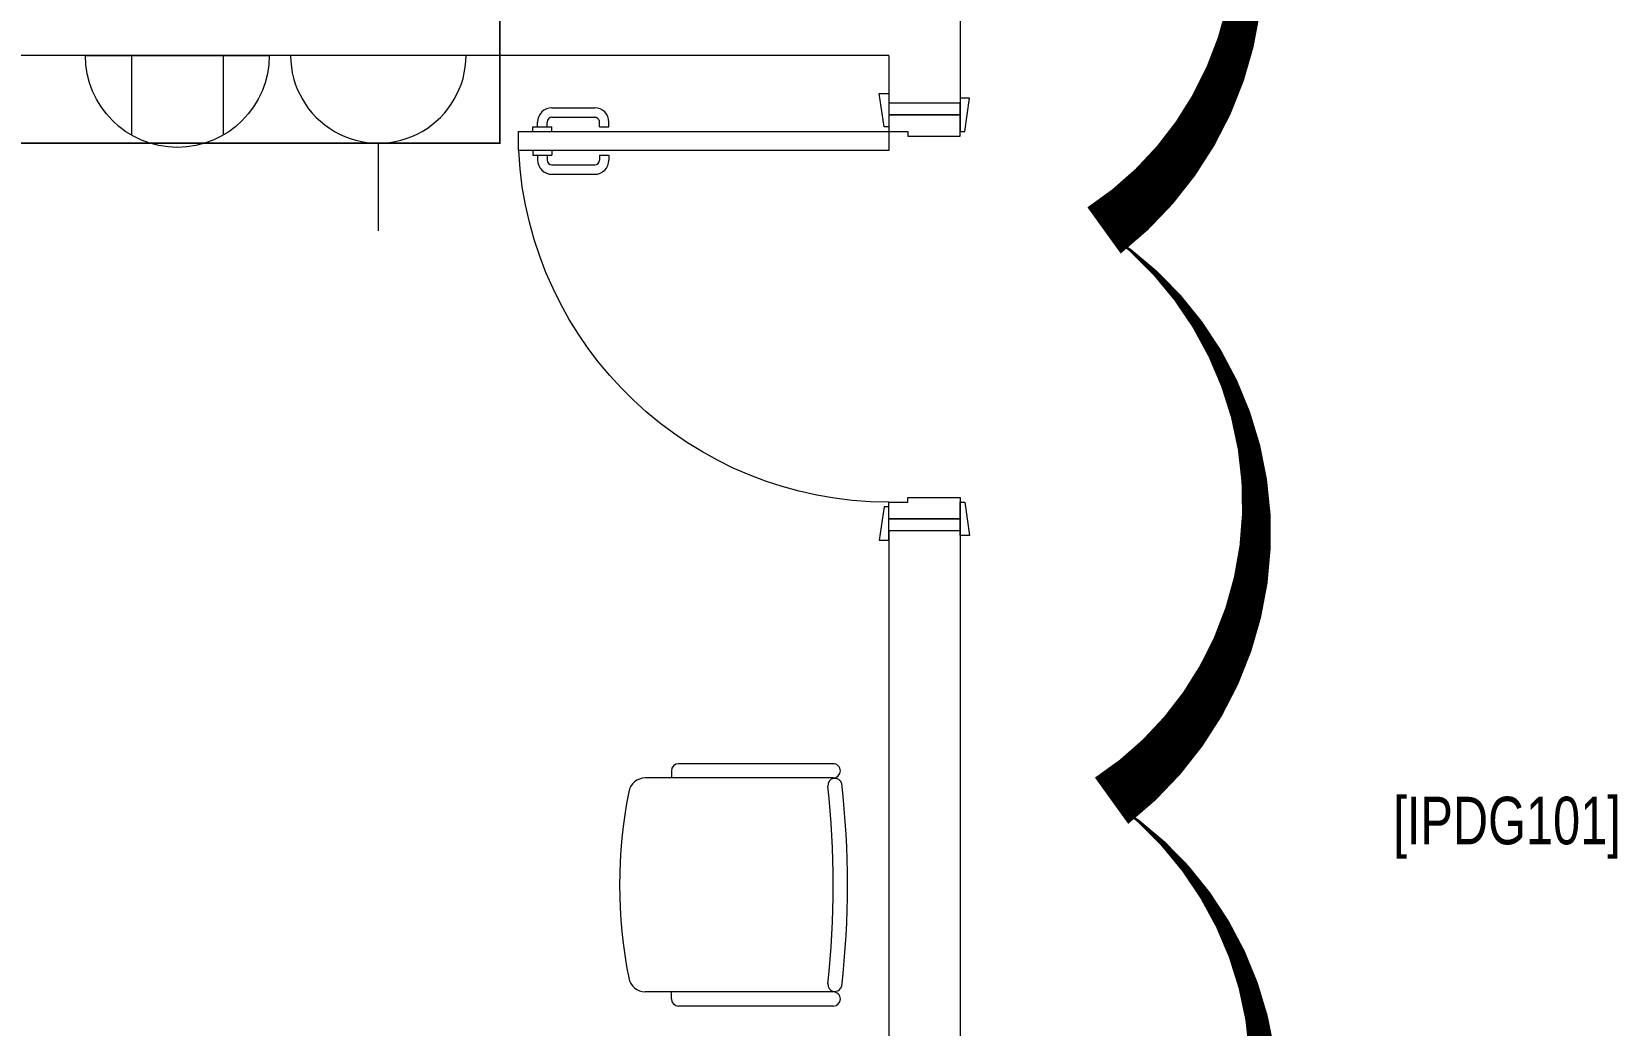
# Model space of a CAD drawing. Header units: metres. Extents: x 75097 to 220695, y -1557923 to -1361206.
# Drawn here: x 110813 to 114150, y -1424732 to -1422641 of the extents above; entities that cross this region are included whole.
import ezdxf

# ---------------------------------------------------------------- set-up
doc = ezdxf.new("R2010")
doc.units = ezdxf.units.M
doc.layers.get('0').update_dxf_attribs({"lineweight": 0})
for name, color, linetype, lineweight in [('A-100 - Copy$0$72_EGR_BASE_TEXT', 8, 'Continuous', 0), ('A-100 - Copy$0$Medical Equipment and Furniture', 8, 'Continuous', 0), ('A-100 - Copy$0$Walls', 8, 'Continuous', 0), ('A-100 - Copy$0$Wooden Joinery', 8, 'Continuous', 0)]:
    doc.layers.add(name, color=color, linetype=linetype, lineweight=lineweight)
doc.layers.add('E-POWR', color=7, linetype='Continuous', lineweight=9, true_color=0x4e7e3e)
doc.layers.add('REV 01', color=7, linetype='Continuous', lineweight=0, true_color=0xe41b4d)
doc.layers.add('PD-VENT', color=8, linetype='Continuous')
doc.styles.add('A-100 - Copy$0$X3G_ENTITY_2587EA', font='swisscl.ttf', dxfattribs={"height": 200})

# ---------------------------------------------------------------- blocks, each defined once
blk = doc.blocks.new('NORMAL SOCKET')
at = {"layer": 'E-POWR'}
for p, q in [((0, 307.7), (0, 615.4)), ((-307.7, 0), (307.7, 0))]:
    blk.add_line(p, q, dxfattribs=at)
blk.add_ellipse((0, 0), major_axis=(32.8, 305.9), ratio=1, start_param=4.81904, end_param=7.960633, dxfattribs=at)
blk = doc.blocks.new('WALL OUTLET')
at = {"layer": 'E-POWR', "extrusion": (9.94399e-05, 4.90741e-07, 1)}
blk.add_line((-193.4, 0, 0), (193.4, 0, 0), dxfattribs=at)
blk.add_line((-193.4, 0, 0), (193.4, 0, 0), dxfattribs=at)
at = {"layer": 'E-POWR', "extrusion": (9.94399e-05, 4.90741e-07, 1), "elevation": 0}
for points in [[(-96.7, 0), (-96.7, 167.5)], [(96.7, 0), (96.7, 167.5)]]:
    blk.add_lwpolyline(points, dxfattribs=at)
at = {"layer": 'E-POWR', "extrusion": (9.94399e-05, 4.90741e-07, 1)}
blk.add_arc((0, 0, 0), 193.4, 359.9963, 179.9963, dxfattribs=at)
blk = doc.blocks.new('A-100 - Copy$0$GF21016-P')
at = {"extrusion": (-1.24384e-09, -1.20261e-09, -1)}
for p, q in [((0.0128, 0.0179), (0.0128, 0.4136)), ((0.4628, 0.0179), (0.4628, 0.4136)), ((-0.0172, 0.0179), (-0.0172, 0.3435)), ((-0.0022, 0.3585), (0.0128, 0.3585)), ((0.4778, 0.3585), (0.4628, 0.3585)), ((0.4928, 0.0179), (0.4928, 0.3435)), ((0.4778, 0.0029), (0.4778, 0.0029))]:
    blk.add_line(p, q, dxfattribs=at)
for centre, radius, start, end in [((-0.2378, -0.5362), 1.0036, 78.7568, 101.2432), ((-0.0478, 0.4136), 0.035, 0, 80.6557), ((-0.4278, 0.4136), 0.035, 99.3443, 180), ((0.0022, 0.3435), 0.015, 0, 90), ((-0.4778, 0.3435), 0.015, 90, 180), ((0.0022, 0.0179), 0.015, 270, 0), ((0.0022, 0.0179), 0.015, 180, 270), ((-0.0284, 0.0145), 0.015, 284.3864, 95.5209), ((-0.2378, 1.8734), 1.8855, 263.5119, 276.4881), ((-0.2378, 1.8928), 1.8749, 263.6341, 276.3659), ((-0.4471, 0.0145), 0.015, 84.4791, 255.6136), ((-0.4778, 0.0179), 0.015, 270, 0), ((-0.4778, 0.0179), 0.015, 180, 270)]:
    blk.add_arc(centre, radius, start, end, dxfattribs=at)
blk = doc.blocks.new('A-100 - Copy$0$A$C72370EFE')
at = {"layer": 'A-100 - Copy$0$Wooden Joinery'}
for p, q in [((-0.01, -0.03), (-0.01, -0.07)), ((0, -0.03), (-0.01, -0.03)), ((0.04, -0.03), (0.05, -0.03)), ((0.05, -0.03), (0.05, -0.07)), ((-0.01, -0.04), (-0.02, -0.04)), ((-0.01, -0.06), (-0.02, -0.06)), ((0.05, -0.04), (0.06, -0.04)), ((0.05, -0.06), (0.06, -0.06)), ((-0.05, -0.07), (-0.05, -0.16)), ((-0.03, -0.07), (-0.03, -0.16)), ((0, -0.07), (-0.01, -0.07)), ((0.04, -0.07), (0.05, -0.07)), ((0.07, -0.07), (0.07, -0.16)), ((0.09, -0.07), (0.09, -0.16)), ((-0.01, -0.17), (-0.02, -0.17)), ((-0.01, -0.19), (-0.02, -0.19)), ((-0.01, -0.17), (-0.01, -0.19)), ((0.05, -0.17), (0.06, -0.17)), ((0.05, -0.17), (0.05, -0.19)), ((0.05, -0.19), (0.06, -0.19))]:
    blk.add_line(p, q, dxfattribs=at)
for centre, radius, start, end in [((-0.02, -0.07), 0.03, 90, 180), ((-0.02, -0.07), 0.01, 90, 180), ((0.06, -0.07), 0.03, 0, 90), ((0.06, -0.07), 0.01, 0, 90), ((-0.02, -0.16), 0.03, 180, 270), ((-0.02, -0.16), 0.01, 180, 270), ((0.06, -0.16), 0.01, 270, 0), ((0.06, -0.16), 0.03, 270, 0)]:
    blk.add_arc(centre, radius, start, end, dxfattribs=at)
blk = doc.blocks.new('A-100 - Copy$0$DR1')
at = {"layer": 'A-100 - Copy$0$Wooden Joinery', "elevation": 0}
for points in [[(1743402.9, 41721.9), (1743392.9, 41721.9), (1743382.9, 41791.9), (1743402.9, 41791.9)], [(1743552.9, 41731.9), (1743562.9, 41731.9), (1743572.9, 41801.9), (1743552.9, 41801.9)], [(1743552.9, 41681.9), (1744331.9, 41681.9), (1744331.9, 41721.9), (1743552.9, 41721.9)], [(1743402.9, 40941.9), (1743392.9, 40941.9), (1743382.9, 40871.9), (1743402.9, 40871.9)], [(1743552.9, 40931.9), (1743562.9, 40931.9), (1743572.9, 40861.9), (1743552.9, 40861.9)]]:
    blk.add_lwpolyline(points, close=True, dxfattribs=at)
for points in [[(1743552.9, 41756.9), (1743402.9, 41756.9), (1743402.9, 41781.9), (1743552.9, 41781.9), (1743552.9, 41756.9)], [(1743552.9, 41756.9), (1743552.9, 41721.9), (1743512.9, 41721.9), (1743512.9, 41711.9), (1743402.9, 41711.9), (1743402.9, 41756.9), (1743552.9, 41756.9)], [(1743552.9, 40906.9), (1743552.9, 40941.9), (1743512.9, 40941.9), (1743512.9, 40951.9), (1743402.9, 40951.9), (1743402.9, 40906.9), (1743552.9, 40906.9)], [(1743552.9, 40906.9), (1743402.9, 40906.9), (1743402.9, 40881.9), (1743552.9, 40881.9), (1743552.9, 40906.9)]]:
    blk.add_lwpolyline(points, dxfattribs=at)
at = {"layer": 'A-100 - Copy$0$Wooden Joinery'}
blk.add_arc((1743552.9, 41721.9, 0), 780, 270, 357.0603, dxfattribs=at)
at = {"layer": 'A-100 - Copy$0$Wooden Joinery', "xscale": -999.9999999998856, "yscale": 999.9999999998856, "zscale": 999.9999999998854, "rotation": 270}
blk.add_blockref('A-100 - Copy$0$A$C72370EFE', (1744331.9, 41681.9, 0), dxfattribs=at)
blk = doc.blocks.new('A-100 - Copy')
at = {"layer": 'A-100 - Copy$0$Walls'}
for p, q in [((112766.9, -1419982.7, 2.4), (112766.9, -1422791.4, 2.4)), ((112616.9, -1422691.4, 2.4), (108078.3, -1422691.4, 2.4)), ((112616.9, -1422691.4, 2.4), (112616.9, -1422791.4, 2.4)), ((112616.9, -1422791.4, 2.4), (112766.9, -1422791.4, 2.4)), ((112616.9, -1423691.4, 2.4), (112616.9, -1426552.7, 2.4)), ((112616.9, -1423691.4, 2.4), (112766.9, -1423691.4, 2.4)), ((112766.9, -1423691.4, 2.4), (112766.9, -1426552.7, 2.4))]:
    blk.add_line(p, q, dxfattribs=at)
at = {"layer": 'A-100 - Copy$0$Medical Equipment and Furniture', "extrusion": (-8.17196e-07, 2.67535e-11, -1), "xscale": 999.9999999999984, "yscale": 999.9999999999984, "zscale": 999.9999999999984, "rotation": 269.9999745907378}
blk.add_blockref('A-100 - Copy$0$GF21016-P', (-112517.8, -1424199, -2.5), dxfattribs=at)
at = {"layer": 'A-100 - Copy$0$Wooden Joinery', "xscale": -1}
blk.add_blockref('A-100 - Copy$0$DR1', (1856169.8, -1464573.4, 2.4), dxfattribs=at)
at = {"layer": 'A-100 - Copy$0$72_EGR_BASE_TEXT', "insert": (113917.9, -1424251.4, 2.4), "char_height": 100, "attachment_point": 2, "style": 'A-100 - Copy$0$X3G_ENTITY_2587EA'}
blk.add_mtext('[IPDG101]', dxfattribs=at)

msp = doc.modelspace()

# ---------------------------------------------------------------- linework, layer by layer
at = {"layer": 'E-POWR', "const_width": 3}
msp.add_lwpolyline([(112430, -1421212.1), (112430, -1422407.9), (111798.3, -1422407.9), (111798.3, -1422876), (111542.6, -1422876), (108265.1, -1422876), (108265.1, -1425235.3), (108265.1, -1426320.7), (108265.1, -1426368.1), (112430, -1426368.1), (112430, -1425147.7)], dxfattribs=at)

# ---------------------------------------------------------------- block references
at = {"layer": 'E-POWR', "color": 85, "xscale": 0.6, "yscale": 0.6, "zscale": 0.6, "rotation": 180}
msp.add_blockref('NORMAL SOCKET', (111542.6, -1422691.4, 2.4), dxfattribs=at)
at = {"layer": 'PD-VENT', "color": 85, "xscale": -1, "rotation": 179.9979352857856}
msp.add_blockref('WALL OUTLET', (111119.6, -1422691.4, 0), dxfattribs=at)

# ---------------------------------------------------------------- next in the draw order: block references
msp.add_blockref('A-100 - Copy', (0, 0))

# ---------------------------------------------------------------- next in the draw order: linework, layer by layer
at = {"layer": 'REV 01', "color": 6, "elevation": 0}
msp.add_lwpolyline([(112958.9, -1414658, 0, 120, -0.520567), (112974.7, -1415858.2, 0, 120, -0.520567), (112990.6, -1417058.4, 0, 120, -0.520567), (113006.4, -1418258.7, 0, 120, -0.520567), (113022.2, -1419458.9, 0, 120, -0.520567), (113038.1, -1420659.1, 0, 120, -0.520567), (113053.9, -1421859.4, 0, 120, -0.520567), (113069.8, -1423059.6, 0, 120, -0.520567), (113085.6, -1424259.8, 0, 120, -0.520567), (113101.4, -1425460.1, 0, 120, -0.520567), (113117.3, -1426660.3, 0, 120, -0.520567), (112518.2, -1427241.8, 0, 120, -0.520567), (111318.1, -1427218.5, 0, 120, -0.520567), (110118, -1427195.2, 0, 120, -0.520567), (108917.9, -1427171.9, 0, 120, -0.520567), (107717.8, -1427148.6, 0, 120, -0.520567)], format="xyseb", dxfattribs=at)

doc.saveas('drawing.dxf')
